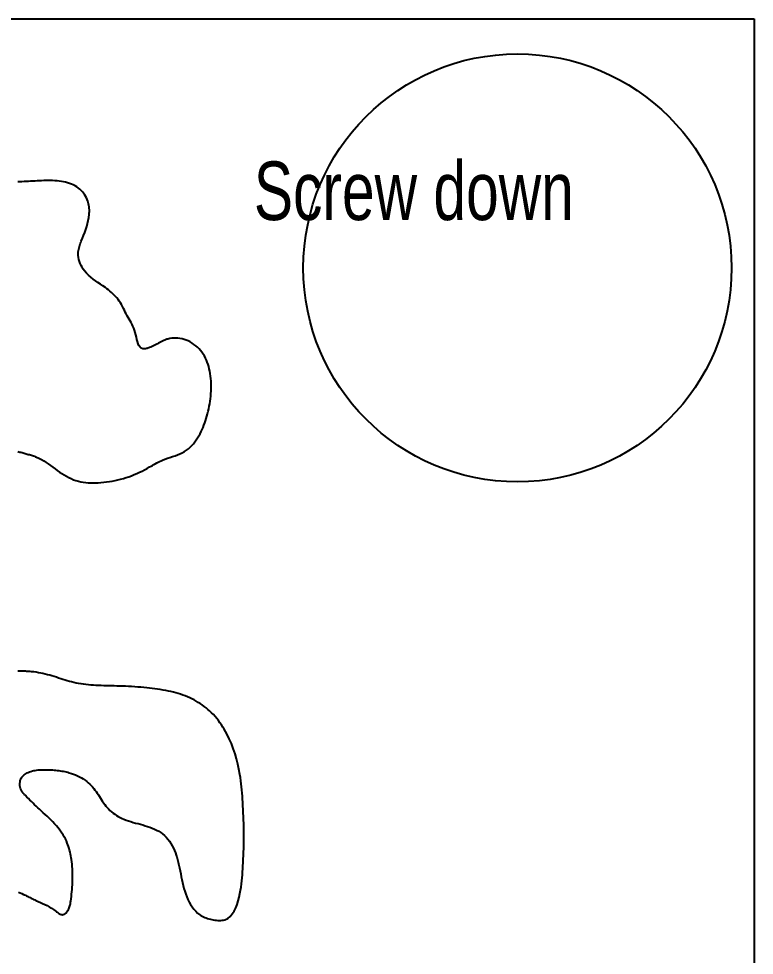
# Model space of a CAD drawing. Extents: x 0 to 30, y 0 to 14.6.
# Drawn here: x 25.29 to 30, y 6 to 12 of the extents above; entities that cross this region are included whole.
import ezdxf

# ---------------------------------------------------------------- set-up
doc = ezdxf.new("R2010")
doc.units = 0
doc.header["$MEASUREMENT"] = 0
doc.layers.add('CK_LEVEL_1', color=7, linetype='CONTINUOUS')

msp = doc.modelspace()

# ---------------------------------------------------------------- linework, layer by layer
at = {"layer": 'CK_LEVEL_1', "color": 3, "linetype": 'CONTINUOUS'}
for p, q in [((0, 12), (30, 12)), ((30, 12), (30, 0))]:
    msp.add_line(p, q, dxfattribs=at)
at = {"layer": 'CK_LEVEL_1', "color": 121, "linetype": 'CONTINUOUS'}
msp.add_lwpolyline([(25.2853772469, 9.2283659801), (25.2919690425, 9.2262275577), (25.2985917851, 9.2241765752), (25.3052415297, 9.2221987287), (25.3119143314, 9.220279714), (25.3186062452, 9.2184052273), (25.3253133261, 9.2165609646), (25.3320316292, 9.2147326218), (25.3387572095, 9.2129058949), (25.3454861219, 9.2110664801), (25.3521924341, 9.2092058631), (25.3588888915, 9.2073035267), (25.365566248, 9.2053445745), (25.3722152577, 9.2033141101), (25.3788266748, 9.2011972371), (25.3853912532, 9.198979059), (25.391899747, 9.1966446794), (25.3983429102, 9.1941792019), (25.4047114969, 9.1915677301), (25.4205422102, 9.1842349247), (25.4359157198, 9.176007077), (25.4509165411, 9.1670289328), (25.4656291893, 9.1574452378), (25.4801381799, 9.147400738), (25.4945280281, 9.137040179), (25.5088832493, 9.1265083066), (25.5232883588, 9.1159498667), (25.5378278719, 9.1055096051), (25.5519723604, 9.095730492), (25.5663268644, 9.0862797637), (25.5808998504, 9.0772437422), (25.5956997844, 9.0687087492), (25.610735133, 9.0607611067), (25.6260143622, 9.0534871367), (25.6415459384, 9.046973161), (25.6573383279, 9.0413055014), (25.6733999969, 9.0365704801), (25.6887831868, 9.033015872), (25.7043780042, 9.030297471), (25.7201494172, 9.0283465703), (25.736062394, 9.0270944635), (25.7520819028, 9.0264724438), (25.7681729119, 9.0264118047), (25.7843003893, 9.0268438396), (25.8004293032, 9.0276998419), (25.8165246219, 9.0289111051), (25.8349241293, 9.0306706928), (25.8532267035, 9.0328229189), (25.8714258655, 9.0353827265), (25.8895151367, 9.0383650589), (25.9074880382, 9.0417848593), (25.9253380913, 9.0456570708), (25.9430588172, 9.0499966368), (25.960643737, 9.0548185005), (25.9780863719, 9.0601376051), (25.995498681, 9.0660034186), (26.0127578575, 9.0723608251), (26.0298615741, 9.0791822048), (26.0468075031, 9.0864399384), (26.063593317, 9.0941064063), (26.0802166884, 9.1021539889), (26.0966752897, 9.1105550668), (26.1129667934, 9.1192820203), (26.1290888719, 9.1283072301), (26.1381485504, 9.1335340694), (26.1471780231, 9.1388016753), (26.1562021835, 9.1440639923), (26.165245925, 9.1492749651), (26.1743341413, 9.1543885384), (26.1834917256, 9.1593586568), (26.1927435715, 9.1641392652), (26.2021145725, 9.168684308), (26.2116296219, 9.1729477301), (26.2272357977, 9.1791606672), (26.2431493455, 9.1847650552), (26.2592419218, 9.1899974486), (26.2753851831, 9.195094402), (26.2914507862, 9.2002924699), (26.3073103875, 9.2058282071), (26.3228356437, 9.2119381682), (26.3378982113, 9.2188589076), (26.3523697469, 9.2268269801), (26.3648759965, 9.2350999107), (26.376797527, 9.2443300899), (26.3881397105, 9.2544216149), (26.3989079193, 9.2652785832), (26.4091075257, 9.2768050921), (26.418743902, 9.2889052388), (26.4278224202, 9.3014831208), (26.4363484528, 9.3144428355), (26.4443273719, 9.3276884801), (26.4517007228, 9.3410098895), (26.4585726293, 9.3545066535), (26.4649731671, 9.368167685), (26.4709324114, 9.3819818967), (26.4764804377, 9.3959382014), (26.4816473215, 9.4100255118), (26.4864631382, 9.4242327407), (26.4909579632, 9.4385488008), (26.4951618719, 9.4529626051), (26.499453464, 9.4688251585), (26.5034231859, 9.4847831212), (26.5070611133, 9.5008282675), (26.5103573223, 9.5169523715), (26.5133018887, 9.5331472074), (26.5158848885, 9.5494045495), (26.5180963975, 9.565716172), (26.5199264917, 9.5820738491), (26.5213652469, 9.5984693551), (26.522380726, 9.6145086748), (26.522990171, 9.6305663792), (26.5231702134, 9.6466326217), (26.5228974846, 9.662697556), (26.522148616, 9.6787513357), (26.520900239, 9.6947841144), (26.5191289851, 9.7107860456), (26.5168114856, 9.726747283), (26.5139243719, 9.7426579801), (26.510782899, 9.7570621789), (26.5071164682, 9.7713620872), (26.5028901838, 9.7855033201), (26.4980691495, 9.7994314927), (26.4926184696, 9.8130922201), (26.4865032478, 9.8264311174), (26.4796885883, 9.8393937997), (26.472139595, 9.8519258823), (26.4638213719, 9.8639729801), (26.4549793761, 9.8751655924), (26.4454206878, 9.8858029343), (26.4351881436, 9.8958391914), (26.4243245799, 9.9052285496), (26.4128728333, 9.9139251944), (26.4008757402, 9.9218833117), (26.3883761371, 9.9290570871), (26.3754168605, 9.9354007063), (26.3620407469, 9.9408683551), (26.3493642057, 9.9451006286), (26.3364354796, 9.9485217081), (26.3233211538, 9.9511060596), (26.3100878134, 9.9528281491), (26.2968020435, 9.9536624428), (26.2835304293, 9.9535834067), (26.2703395559, 9.9525655068), (26.2572960084, 9.9505832093), (26.2444663719, 9.9476109801), (26.2396406736, 9.9462125054), (26.2348576153, 9.9446767502), (26.2301189931, 9.9430142992), (26.2254266031, 9.9412357371), (26.2207822412, 9.9393516489), (26.2161877037, 9.9373726193), (26.2116447864, 9.9353092331), (26.2071552855, 9.9331720751), (26.2027209969, 9.9309717301), (26.1945861694, 9.9267309783), (26.1865779487, 9.9223624049), (26.1786244238, 9.917921362), (26.1706536838, 9.9134632022), (26.1625938176, 9.9090432777), (26.1543729143, 9.9047169409), (26.1459190629, 9.9005395441), (26.1371603525, 9.8965664397), (26.1280248719, 9.8928529801), (26.1231008179, 9.8910460235), (26.1181019062, 9.8893727487), (26.1130751069, 9.8878813084), (26.1080673901, 9.8866198549), (26.103125726, 9.8856365409), (26.0982970845, 9.8849795189), (26.0936284357, 9.8846969414), (26.0891667499, 9.884836961), (26.0849589969, 9.8854477301), (26.0752180939, 9.8894519042), (26.0672776035, 9.8965665043), (26.0608371286, 9.9062791462), (26.0555962723, 9.9180774455), (26.0512546375, 9.931449018), (26.047511827, 9.9458814794), (26.044067444, 9.9608624456), (26.0406210913, 9.9758795322), (26.0368723719, 9.9904203551), (26.0324629271, 10.0044340548), (26.0275093653, 10.0175565809), (26.0221029867, 10.0299389654), (26.0163350914, 10.0417322406), (26.0102969797, 10.0530874388), (26.0040799517, 10.0641555921), (25.9977753076, 10.0750877327), (25.9914743476, 10.086034893), (25.9852683719, 10.0971481051), (25.979134445, 10.1087031227), (25.9731060491, 10.1204945971), (25.9670970827, 10.132432798), (25.9610214444, 10.1444279949), (25.9547930327, 10.1563904573), (25.9483257461, 10.168230455), (25.9415334831, 10.1798582574), (25.9343301422, 10.1911841343), (25.9266296219, 10.2021183551), (25.9190377734, 10.2117854799), (25.9109917927, 10.2210693947), (25.9025327843, 10.229995612), (25.8937018524, 10.2385896446), (25.8845401017, 10.2468770051), (25.8750886363, 10.2548832063), (25.8653885608, 10.2626337607), (25.8554809796, 10.2701541811), (25.8454069969, 10.2774699801), (25.8295589885, 10.288483627), (25.813572771, 10.2992660572), (25.7976112461, 10.3100164831), (25.7818373152, 10.3209341173), (25.7664138797, 10.3322181725), (25.7515038412, 10.3440678613), (25.7372701011, 10.3566823963), (25.7238755608, 10.37026099), (25.7114831219, 10.3850028551), (25.7035342454, 10.3960411085), (25.6962423351, 10.4076536188), (25.6896988804, 10.4197533112), (25.6839953705, 10.432253111), (25.6792232949, 10.4450659434), (25.6754741429, 10.4581047337), (25.6728394038, 10.4712824073), (25.6714105671, 10.4845118893), (25.6712791219, 10.4977061051), (25.671937551, 10.5064035586), (25.6731429227, 10.5150508834), (25.6748306993, 10.5236518139), (25.676936343, 10.5322100841), (25.6793953161, 10.5407294284), (25.6821430808, 10.5492135809), (25.6851150993, 10.5576662758), (25.688246834, 10.5660912475), (25.6914737469, 10.5744922301), (25.6988272839, 10.5932912164), (25.7061601905, 10.6120332754), (25.7132973015, 10.6307636349), (25.7200634514, 10.6495275226), (25.726283475, 10.6683701663), (25.7317822067, 10.6873367936), (25.7363844812, 10.7064726324), (25.739915133, 10.7258229103), (25.7421989969, 10.7454328551), (25.7428086323, 10.7551257153), (25.7430553705, 10.7648649896), (25.742916382, 10.7746241746), (25.7423688375, 10.7843767672), (25.7413899077, 10.794096264), (25.7399567631, 10.803756162), (25.7380465743, 10.8133299578), (25.7356365121, 10.8227911482), (25.7327037469, 10.8321132301), (25.7286056102, 10.8427711231), (25.7238005775, 10.8531596147), (25.7183233927, 10.8632344495), (25.7122087998, 10.8729513719), (25.7054915425, 10.8822661265), (25.6982063647, 10.8911344575), (25.6903880103, 10.8995121097), (25.6820712231, 10.9073548274), (25.6732907469, 10.9146183551), (25.6626692753, 10.9222136872), (25.6515425232, 10.9290228702), (25.6399722059, 10.9350838492), (25.6280200389, 10.940434569), (25.6157477376, 10.9451129747), (25.6032170174, 10.9491570111), (25.5904895936, 10.9526046234), (25.5776271816, 10.9554937564), (25.5646914969, 10.9578623551), (25.5505045678, 10.9599045943), (25.5363060407, 10.9614241689), (25.5220981718, 10.962476905), (25.5078832171, 10.9631186288), (25.4936634328, 10.9634051665), (25.4794410751, 10.9633923443), (25.4652183999, 10.9631359884), (25.4509976635, 10.9626919249), (25.4367811219, 10.9621159801), (25.422853347, 10.9614715362), (25.4089305417, 10.9607717393), (25.3950114792, 10.9600342925), (25.3810949327, 10.9592768993), (25.3671796751, 10.9585172631), (25.3532644797, 10.9577730872), (25.3393481194, 10.9570620749), (25.3254293675, 10.9564019298), (25.3115069969, 10.9558103551), (25.3050877074, 10.9555652562), (25.2986674938, 10.9553379338), (25.2922464618, 10.9551278323), (25.285824717, 10.9549343956)], dxfattribs=at)
at = {"layer": 'CK_LEVEL_1', "color": 6, "linetype": 'CONTINUOUS'}
msp.add_lwpolyline([(25.2886232096, 6.4039296128), (25.2999199551, 6.3994670023), (25.3111305209, 6.3946719596), (25.3222518444, 6.3896254297), (25.3332808625, 6.3844083575), (25.3409569756, 6.3806904738), (25.3485902161, 6.376943286), (25.3561845828, 6.373181525), (25.3637440743, 6.3694199218), (25.3712726895, 6.3656732074), (25.3787744271, 6.3619561128), (25.386253286, 6.3582833689), (25.3937132649, 6.3546697068), (25.4011583625, 6.3511298575), (25.4153656154, 6.3445732508), (25.4295411705, 6.3381657457), (25.4436931271, 6.3317326389), (25.4578295846, 6.3250992273), (25.4719586423, 6.3180908076), (25.4860883996, 6.3105326764), (25.5002269558, 6.3022501307), (25.5143824103, 6.2930684671), (25.5285628625, 6.2828129825), (25.5333235881, 6.2791266748), (25.538086608, 6.2754292654), (25.5428504966, 6.2718499783), (25.5476138283, 6.2685180372), (25.5523751775, 6.265562666), (25.5571331186, 6.2631130885), (25.561886226, 6.2612985287), (25.5666330742, 6.2602482104), (25.5713722375, 6.2600913575), (25.5762104713, 6.2609495033), (25.5809937135, 6.2627633679), (25.5856765336, 6.2654153716), (25.5902135011, 6.2687879349), (25.5945591858, 6.272763478), (25.5986681572, 6.2772244215), (25.6024949848, 6.2820531857), (25.6059942384, 6.2871321909), (25.6091204875, 6.2923438575), (25.6121684159, 6.298274868), (25.6147390831, 6.3042250383), (25.6168898068, 6.31019426), (25.6186779043, 6.3161824249), (25.6201606932, 6.3221894247), (25.621395491, 6.3282151512), (25.6224396151, 6.334259496), (25.6233503831, 6.3403223508), (25.6241851125, 6.3464036075), (25.6260890584, 6.361089478), (25.6278704461, 6.375867546), (25.6295148213, 6.3907243747), (25.6310077295, 6.4056465271), (25.6323347164, 6.4206205666), (25.6334813275, 6.4356330562), (25.6344331085, 6.4506705591), (25.635175605, 6.4657196385), (25.6356943625, 6.4807668575), (25.6359719545, 6.4954725188), (25.6360111898, 6.5101627156), (25.6358016087, 6.5248366192), (25.6353327516, 6.5394934011), (25.6345941587, 6.5541322325), (25.6335753705, 6.568752285), (25.6322659274, 6.5833527298), (25.6306553696, 6.5979327386), (25.6287332375, 6.6124914825), (25.6268892015, 6.6245681403), (25.6248015196, 6.6366131793), (25.6224488474, 6.6486102316), (25.6198098406, 6.6605429295), (25.6168631549, 6.6723949053), (25.6135874461, 6.6841497913), (25.6099613697, 6.6957912196), (25.6059635816, 6.7073028226), (25.6015727375, 6.7186682325), (25.5957670613, 6.7320926918), (25.589397387, 6.7452751346), (25.5824963279, 6.7582075827), (25.5750964973, 6.7708820579), (25.5672305086, 6.7832905822), (25.5589309749, 6.7954251774), (25.5502305097, 6.8072778655), (25.5411617261, 6.8188406682), (25.5317572375, 6.8301056075), (25.5205255497, 6.8427420756), (25.508946556, 6.8550276478), (25.4970769625, 6.8670191056), (25.4849734757, 6.878773231), (25.4726928018, 6.8903468057), (25.4602916472, 6.9017966114), (25.4478267182, 6.9131794299), (25.4353547212, 6.924552043), (25.4229323625, 6.9359712325), (25.4127359667, 6.9454797898), (25.4026074916, 6.955055841), (25.3925421997, 6.964696262), (25.3825353533, 6.9743979287), (25.3725822147, 6.9841577171), (25.3626780465, 6.9939725033), (25.3528181109, 7.003839163), (25.3429976705, 7.0137545725), (25.3332119875, 7.0237156075), (25.3303653256, 7.0266330823), (25.3275394799, 7.0295694643), (25.3247527101, 7.0325400415), (25.3220232762, 7.0355601019), (25.3193694379, 7.0386449336), (25.3168094551, 7.0418098245), (25.3143615875, 7.0450700626), (25.312044095, 7.0484409359), (25.3098752375, 7.0519377325), (25.3058897533, 7.0596545828), (25.3026628406, 7.067856597), (25.3002277929, 7.0764152745), (25.2986179039, 7.0852021146), (25.297866467, 7.0940886167), (25.2980067759, 7.1029462801), (25.299072124, 7.1116466044), (25.301095805, 7.1200610887), (25.3041111125, 7.1280612325), (25.3074349109, 7.1344055884), (25.3114169296, 7.140364754), (25.3159861539, 7.1459397726), (25.3210715689, 7.1511316877), (25.3266021598, 7.1559415428), (25.3325069119, 7.1603703814), (25.3387148104, 7.1644192469), (25.3451548405, 7.1680891828), (25.3517559875, 7.1713812325), (25.3603911147, 7.1750697037), (25.3691585512, 7.1781862812), (25.3780415557, 7.1807824612), (25.3870233866, 7.18290974), (25.3960873025, 7.1846196138), (25.405216562, 7.1859635787), (25.4143944237, 7.1869931309), (25.423604146, 7.1877597668), (25.4328289875, 7.1883149825), (25.4433341641, 7.188743734), (25.4538355312, 7.1889713475), (25.4643313824, 7.1890040455), (25.4748200117, 7.1888480509), (25.4852997129, 7.1885095863), (25.4957687797, 7.1879948745), (25.5062255061, 7.1873101381), (25.5166681857, 7.1864615999), (25.5270951125, 7.1854554825), (25.5368850479, 7.184368183), (25.5466568373, 7.1831349517), (25.5564077763, 7.1817437243), (25.5661351607, 7.1801824369), (25.5758362862, 7.1784390254), (25.5855084484, 7.1765014257), (25.595148943, 7.1743575739), (25.6047550658, 7.1719954058), (25.6143241125, 7.1694028575), (25.6277572322, 7.165330896), (25.6410619573, 7.1607622102), (25.6541891689, 7.1556832254), (25.6670897478, 7.150080367), (25.6797145751, 7.1439400603), (25.6920145318, 7.1372487307), (25.7039404987, 7.1299928035), (25.715443357, 7.1221587039), (25.7264739875, 7.1137328575), (25.7361015831, 7.1055212854), (25.7453235757, 7.0968497726), (25.7541689056, 7.0877629145), (25.7626665128, 7.0783053065), (25.7708453374, 7.0685215439), (25.7787343195, 7.0584562224), (25.7863623994, 7.0481539372), (25.793758517, 7.0376592837), (25.8009516125, 7.0270168575), (25.8077086541, 7.0166936005), (25.8143790261, 7.0063332496), (25.8210368652, 6.99599402), (25.827756308, 6.9857341266), (25.8346114913, 6.9756117846), (25.8416765517, 6.9656852091), (25.8490256259, 6.9560126152), (25.8567328506, 6.946652218), (25.8648723625, 6.9376622325), (25.8742613079, 6.9283751703), (25.8841932732, 6.9195901444), (25.8946142217, 6.9113038542), (25.9054701162, 6.9035129992), (25.9167069199, 6.8962142788), (25.9282705958, 6.8894043925), (25.940107107, 6.8830800397), (25.9521624165, 6.8772379199), (25.9643824875, 6.8718747325), (25.9791504944, 6.8660662951), (25.9940585375, 6.8608215214), (26.0090882775, 6.8560237527), (26.0242213754, 6.8515563302), (26.039439492, 6.8473025954), (26.0547242881, 6.8431458894), (26.0700574247, 6.8389695536), (26.0854205625, 6.8346569292), (26.1007953625, 6.8300913575), (26.115685948, 6.8253197554), (26.1304821761, 6.8201386262), (26.1450959676, 6.8144859775), (26.1594392432, 6.808299817), (26.1734239238, 6.8015181525), (26.1869619302, 6.7940789916), (26.1999651832, 6.785920342), (26.2123456037, 6.7769802114), (26.2240151125, 6.7671966075), (26.235601005, 6.7557942737), (26.2463122659, 6.7434707053), (26.2561829689, 6.7303344685), (26.2652471881, 6.7164941298), (26.2735389972, 6.7020582557), (26.2810924703, 6.6871354125), (26.2879416813, 6.6718341666), (26.294120704, 6.6562630845), (26.2996636125, 6.6405307325), (26.3025497668, 6.6315403746), (26.3052566547, 6.622534293), (26.3078001461, 6.6135138468), (26.3101961111, 6.6044803947), (26.3124604196, 6.5954352956), (26.3146089415, 6.5863799085), (26.3166575468, 6.5773155922), (26.3186221055, 6.5682437055), (26.3205184875, 6.5591656075), (26.3242687344, 6.5404810256), (26.327917602, 6.5217833379), (26.3315849495, 6.5030799632), (26.3353906363, 6.48437832), (26.3394545218, 6.4656858271), (26.3438964653, 6.4470099033), (26.3488363262, 6.4283579671), (26.3543939638, 6.4097374373), (26.3606892375, 6.3911557325), (26.367215214, 6.3741562174), (26.3745034309, 6.3573667732), (26.3825926806, 6.3409584559), (26.3915217553, 6.3251023215), (26.4013294475, 6.3099694262), (26.4120545494, 6.2957308261), (26.4237358535, 6.2825575772), (26.4364121521, 6.2706207356), (26.4501222375, 6.2600913575), (26.4577030365, 6.2552011245), (26.4655602384, 6.2507200326), (26.4736776726, 6.2466266416), (26.4820391688, 6.2428995112), (26.4906285565, 6.239517201), (26.4994296651, 6.2364582708), (26.5084263243, 6.2337012804), (26.5176023636, 6.2312247894), (26.5269416125, 6.2290073575), (26.5365344187, 6.2270198851), (26.5462119818, 6.2253420464), (26.5559084686, 6.2240401175), (26.5655580454, 6.2231803744), (26.575094879, 6.2228290931), (26.5844531359, 6.2230525498), (26.5935669827, 6.2239170204), (26.602370586, 6.2254887809), (26.6107981125, 6.2278341075), (26.6286336442, 6.2363423654), (26.6442819195, 6.2487524553), (26.6579147279, 6.2644828873), (26.6697038589, 6.2829521716), (26.679821102, 6.3035788183), (26.6884382469, 6.3257813375), (26.6957270831, 6.3489782396), (26.7018594001, 6.3725880345), (26.7070069875, 6.3960292325), (26.7109805314, 6.4168704936), (26.7143455371, 6.4371758852), (26.7171705266, 6.4570342504), (26.7195240221, 6.4765344325), (26.7214745456, 6.4957652746), (26.7230906193, 6.51481562), (26.7244407653, 6.5337743118), (26.7255935056, 6.5527301932), (26.7266173625, 6.5717721075), (26.7277082327, 6.5939301746), (26.7287071895, 6.6162883186), (26.7296026232, 6.6388139635), (26.7303829246, 6.6614745336), (26.731036484, 6.6842374531), (26.731551692, 6.707070146), (26.731916939, 6.7299400366), (26.7321206157, 6.7528145491), (26.7321511125, 6.7756611075), (26.7319993809, 6.7985327507), (26.7316704321, 6.8213509523), (26.731173122, 6.844123221), (26.7305163068, 6.8668570655), (26.7297088423, 6.8895599947), (26.7287595846, 6.9122395172), (26.7276773897, 6.9349031419), (26.7264711137, 6.9575583774), (26.7251496125, 6.9802127325), (26.7239026629, 6.9999886288), (26.7225425553, 7.0197658975), (26.721037157, 7.0395408618), (26.7193543354, 7.0593098449), (26.717461958, 7.0790691702), (26.7153278921, 7.0988151608), (26.7129200051, 7.11854414), (26.7102061644, 7.1382524312), (26.7071542375, 7.1579363575), (26.7010480397, 7.1916682593), (26.6937958635, 7.225227668), (26.6853440707, 7.2585248276), (26.6756390226, 7.2914699825), (26.6646270811, 7.3239733768), (26.6522546077, 7.3559452547), (26.6384679641, 7.3872958605), (26.6232135118, 7.4179354384), (26.6064376125, 7.4477742325), (26.5976702836, 7.4620339811), (26.5885199118, 7.4760536577), (26.5789795613, 7.4898058381), (26.5690422959, 7.5032630978), (26.5587011798, 7.5163980124), (26.5479492768, 7.5291831576), (26.5367796511, 7.5415911089), (26.5251853667, 7.553594442), (26.5131594875, 7.5651657325), (26.5017610944, 7.5753671148), (26.4900140154, 7.5851781831), (26.4779376535, 7.5945942854), (26.4655514119, 7.6036107699), (26.4528746934, 7.6122229845), (26.4399269012, 7.6204262775), (26.4267274383, 7.628215997), (26.4132957077, 7.6355874909), (26.3996511125, 7.6425361075), (26.3853673979, 7.6492622861), (26.370894422, 7.6555516839), (26.3562489387, 7.6614227919), (26.3414477021, 7.6668941012), (26.3265074663, 7.671984103), (26.3114449853, 7.6767112884), (26.2962770133, 7.6810941486), (26.2810203044, 7.6851511745), (26.2656916125, 7.6889008575), (26.2486977206, 7.6927065501), (26.2316426087, 7.6961833581), (26.2145324086, 7.6993546534), (26.1973732521, 7.7022438079), (26.1801712711, 7.7048741935), (26.1629325973, 7.7072691818), (26.1456633625, 7.7094521449), (26.1283696986, 7.7114464545), (26.1110577375, 7.7132754825), (26.0915929452, 7.7151575545), (26.0721146003, 7.7168657152), (26.0526245052, 7.7184051688), (26.0331244622, 7.7197811196), (26.0136162737, 7.720998772), (25.994101742, 7.7220633301), (25.9745826697, 7.7229799984), (25.9550608591, 7.7237539811), (25.9355381125, 7.7243904825), (25.9188015622, 7.7248354955), (25.9020647791, 7.7252156544), (25.8853268937, 7.7255633241), (25.8685870364, 7.7259108689), (25.8518443378, 7.7262906536), (25.8350979281, 7.7267350427), (25.8183469378, 7.7272764008), (25.8015904975, 7.7279470925), (25.7848277375, 7.7287794825), (25.76893599, 7.7297473116), (25.7530507925, 7.730918817), (25.7371851532, 7.7323233507), (25.72135208, 7.7339902646), (25.705564581, 7.7359489107), (25.6898356642, 7.7382286411), (25.6741783376, 7.7408588077), (25.6586056094, 7.7438687625), (25.6431304875, 7.7472878575), (25.6290615513, 7.7507867438), (25.6150692879, 7.7545948376), (25.6011377413, 7.7586541529), (25.5872509556, 7.7629067038), (25.5733929751, 7.7672945043), (25.5595478439, 7.7717595684), (25.5456996061, 7.7762439101), (25.5318323059, 7.7806895434), (25.5179299875, 7.7850384825), (25.5036502066, 7.7893353518), (25.4893166929, 7.7934451239), (25.4749291165, 7.7973427517), (25.4604871474, 7.8010031884), (25.4459904556, 7.8044013868), (25.4314387112, 7.8075122999), (25.4168315842, 7.8103108807), (25.4021687446, 7.8127720823), (25.3874498625, 7.8148708575), (25.3797782693, 7.8158110494), (25.372093134, 7.8166482171), (25.3643961408, 7.8173839948), (25.356688974, 7.8180200165), (25.348973318, 7.8185579164), (25.341250857, 7.8189993289), (25.3335232754, 7.8193458879), (25.3257922574, 7.8195992277), (25.3180594875, 7.8197609825), (25.3019915909, 7.8198126194), (25.2859274454, 7.8194982939)], dxfattribs=at)
at = {"layer": 'CK_LEVEL_1', "color": 3, "linetype": 'CONTINUOUS'}
msp.add_circle((28.4838934317, 10.4036980091), 1.3709480814, dxfattribs=at)

# ---------------------------------------------------------------- texts
at = {"layer": 'CK_LEVEL_1', "color": 7, "linetype": 'CONTINUOUS', "width": 0.75}
msp.add_text('Screw down', height=0.375, dxfattribs=at).set_placement((26.7962522823, 10.7101853966))

doc.saveas('drawing.dxf')
